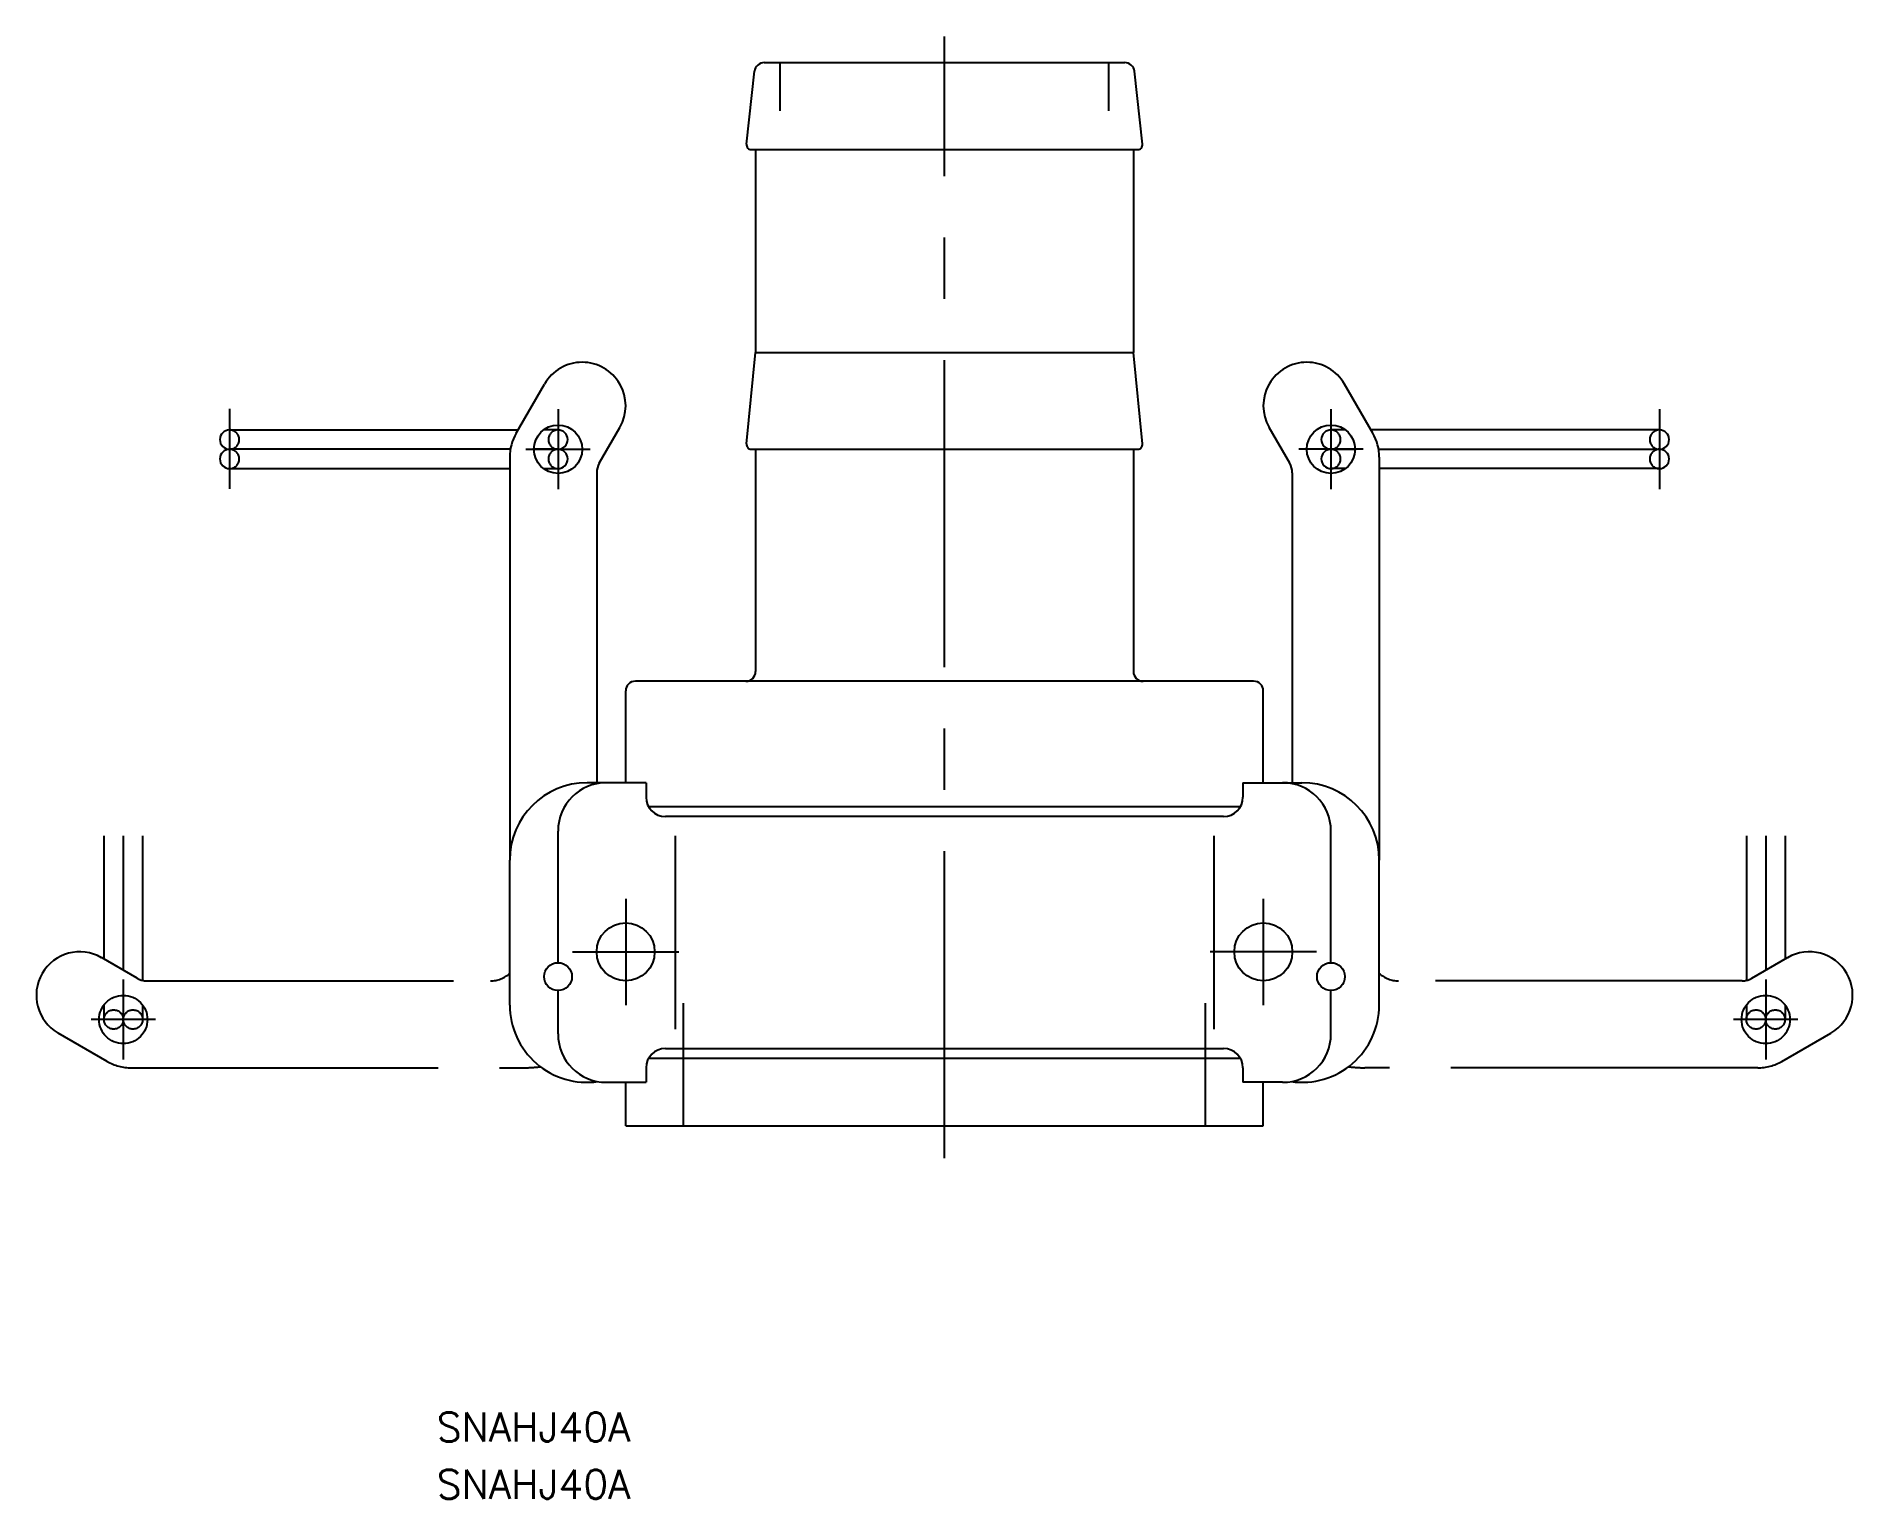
# Model space of a CAD drawing. Extents: x -94 to 94, y -39 to 113.
import ezdxf

# ---------------------------------------------------------------- set-up
doc = ezdxf.new("R2010")
doc.units = 0
for name, pattern in [('CENTER', [50.8, 31.75, -6.35, 6.35, -6.35]), ('DASHED', [19.05, 12.7, -6.35]), ('PHANTOM', [63.5, 31.75, -6.35, 6.35, -6.35, 6.35, -6.35])]:
    doc.linetypes.add(name, pattern=pattern)
doc.layers.get('0').update_dxf_attribs({"linetype": 'CONTINUOUS'})
doc.layers.add('CENTER', color=1, linetype='CENTER')
doc.styles.get("Standard").update_dxf_attribs({"font": 'txt.shx', "height": 3, "bigfont": 'bigfont.shx'})

# ---------------------------------------------------------------- blocks, each defined once
blk = doc.blocks.new('*U9')
at = {"color": 7, "linetype": 'CONTINUOUS'}
blk.add_text('SNAHJ40A', height=3, dxfattribs=at).set_placement((-52.56, -32.67))
blk = doc.blocks.new('*U10')
at = {"color": 7, "linetype": 'CONTINUOUS'}
blk.add_text('SNAHJ40A', height=3, dxfattribs=at).set_placement((-52.56, -38.58))

msp = doc.modelspace()

# ---------------------------------------------------------------- linework, layer by layer
at = {"color": 7, "linetype": 'CONTINUOUS'}
for p, q in [((-20.5, 101.56), (-19.66, 109.11)), ((-18.66, 110), (18.66, 110)), ((20.5, 101.56), (19.66, 109.11)), ((-20, 101), (20, 101)), ((-19.55, 101), (-19.55, 80)), ((19.55, 101), (19.55, 80)), ((-20.5, 70.55), (-19.55, 80)), ((-19.55, 80), (19.55, 80)), ((20.5, 70.55), (19.55, 80)), ((-44.33, 71.67), (-41.4, 76.75)), ((44.33, 71.67), (41.4, 76.75)), ((-74, 72), (-44.14, 72)), ((-40, 72), (-41.5, 72)), ((-35.73, 68.56), (-33.6, 72.25)), ((35.73, 68.56), (33.6, 72.25)), ((41.5, 72), (40, 72)), ((74, 72), (44.14, 72)), ((-44.93, 70), (-74, 70)), ((-40, 70), (-42.5, 70)), ((-20, 70), (20, 70)), ((-19.55, 70), (-19.55, 47)), ((19.55, 70), (19.55, 47)), ((40, 70), (42.5, 70)), ((44.93, 70), (74, 70)), ((-74, 68), (-45, 68)), ((-45, 69.17), (-45, 27.5)), ((-41.5, 68), (-40, 68)), ((41.5, 68), (40, 68)), ((45, 69.17), (45, 27.5)), ((74, 68), (45, 68)), ((-36, 67.56), (-36, 35.5)), ((36, 67.56), (36, 35.5)), ((32, 46), (-32, 46)), ((-33, 35.5), (-33, 45)), ((33, 35.5), (33, 45)), ((-30.89, 35.5), (-37, 35.5)), ((-30.89, 35.5), (-30.89, 34)), ((30.89, 35.5), (30.89, 34)), ((30.89, 35.5), (37, 35.5)), ((30.62, 33), (-30.62, 33)), ((28.89, 32), (-28.89, 32)), ((-40, 16.88), (-40, 30.5)), ((40, 16.88), (40, 30.5)), ((-27.89, 30), (-27.89, 10)), ((27.89, 30), (27.89, 10)), ((-45, 12.5), (-45, 27.5)), ((45, 12.5), (45, 27.5)), ((-40, 9.5), (-40, 14)), ((40, 9.5), (40, 14)), ((-28.89, 8), (28.89, 8)), ((-30.89, 6), (-30.89, 4.5)), ((-30.62, 7), (30.62, 7)), ((30.89, 6), (30.89, 4.5)), ((-35, 4.5), (-30.89, 4.5)), ((-33, 0), (-33, 4.5)), ((35, 4.5), (30.89, 4.5)), ((33, 0), (33, 4.5)), ((-33, 0), (33, 0))]:
    msp.add_line(p, q, dxfattribs=at)
at = {"color": 3, "linetype": 'DASHED'}
for p, q in [((-17, 105), (-17, 110)), ((17, 105), (17, 110)), ((-27, 0), (-27, 13.63)), ((27, 0), (27, 13.63))]:
    msp.add_line(p, q, dxfattribs=at)
at = {"color": 3, "linetype": 'PHANTOM'}
for p, q in [((-87, 30), (-87, 17.25)), ((-85, 30), (-85, 16.1)), ((-83, 30), (-83, 15.05)), ((83, 30), (83, 15.05)), ((85, 30), (85, 16.1)), ((87, 30), (87, 17.25)), ((-83.56, 15.27), (-87.25, 17.4)), ((83.56, 15.27), (87.25, 17.4)), ((-85, 15.14), (-85, 6.86)), ((85, 15.14), (85, 6.86)), ((-85, 13.5), (-85, 11)), ((-82.56, 15), (-47, 15)), ((82.56, 15), (47, 15)), ((85, 13.5), (85, 11)), ((-87, 12.5), (-87, 11)), ((-83, 12.5), (-83, 11)), ((83, 12.5), (83, 11)), ((87, 12.5), (87, 11)), ((-86.67, 6.67), (-91.75, 9.6)), ((-81.66, 11), (-88.33, 11)), ((88.33, 11), (81.66, 11)), ((86.67, 6.67), (91.75, 9.6)), ((-84.17, 6), (-43.5, 6)), ((84.17, 6), (43.5, 6))]:
    msp.add_line(p, q, dxfattribs=at)
at = {"color": 7, "linetype": 'CONTINUOUS'}
for centre, radius in [((-40, 70), 2.5), ((40, 70), 2.5), ((-33, 18), 3), ((33, 18), 3), ((-40, 15.44), 1.44), ((40, 15.44), 1.44)]:
    msp.add_circle(centre, radius, dxfattribs=at)
at = {"color": 3, "linetype": 'PHANTOM'}
for centre, radius in [((-85, 11), 2.5), ((85, 11), 2.5), ((-86, 11), 1), ((-84, 11), 1), ((84, 11), 1), ((86, 11), 1)]:
    msp.add_circle(centre, radius, dxfattribs=at)
at = {"color": 7, "linetype": 'CONTINUOUS'}
for centre, radius, start, end in [((-18.66, 109), 1, 90, 173.6598), ((18.66, 109), 1, 6.3402, 90), ((-20, 101.5), 0.5, 173.6598, 270), ((20, 101.5), 0.5, 270, 6.3402), ((-37.5, 74.5), 4.5, 330, 150), ((37.5, 74.5), 4.5, 30, 210), ((-74, 71), 1, 90, 270), ((-40, 69.17), 5, 150, 180), ((-40, 71), 1, 270, 90), ((40, 71), 1, 90, 270), ((40, 69.17), 5, 0, 30), ((74, 71), 1, 270, 90), ((-74, 69), 1, 90, 270), ((-40, 69), 1, 270, 90), ((-20, 70.5), 0.5, 174.2894, 270), ((20, 70.5), 0.5, 270, 5.7106), ((40, 69), 1, 90, 270), ((74, 69), 1, 270, 90), ((-34, 67.56), 2, 150, 180), ((34, 67.56), 2, 0, 30), ((-20.55, 47), 1, 270, 0), ((20.55, 47), 1, 180, 270), ((-32, 45), 1, 90, 180), ((32, 45), 1, 0, 90), ((-37, 27.5), 8, 90, 180), ((-35, 30.5), 5, 90, 180), ((-28.89, 34), 2, 180, 270), ((28.89, 34), 2, 270, 360), ((35, 30.5), 5, 0, 90), ((37, 27.5), 8, 0, 90), ((-37, 12.5), 8, 180, 278.0312), ((37, 12.5), 8, 261.9688, 0), ((-35, 9.5), 5, 180, 270), ((35, 9.5), 5, 270, 0), ((-28.89, 6), 2, 90, 180), ((28.89, 6), 2, 0, 90)]:
    msp.add_arc(centre, radius, start, end, dxfattribs=at)
at = {"color": 3, "linetype": 'DASHED'}
for centre, start, end in [((-74, 71), 270, 90), ((-40, 71), 90, 270), ((40, 71), 270, 90), ((74, 71), 90, 270), ((-74, 69), 270, 90), ((-40, 69), 90, 270), ((40, 69), 270, 90), ((74, 69), 90, 270)]:
    msp.add_arc(centre, 1, start, end, dxfattribs=at)
at = {"color": 3, "linetype": 'PHANTOM'}
for centre, radius, start, end in [((-89.5, 13.5), 4.5, 60, 240), ((89.5, 13.5), 4.5, 300, 120), ((-82.56, 17), 2, 240, 270), ((-47, 18), 3, 270, 311.8103), ((47, 18), 3, 228.1897, 270), ((82.56, 17), 2, 270, 300), ((-84.17, 11), 5, 240, 270), ((-43.73, 21.46), 15.46, 270.8569, 277.0934), ((43.73, 21.46), 15.46, 262.9066, 269.1431), ((84.17, 11), 5, 270, 300)]:
    msp.add_arc(centre, radius, start, end, dxfattribs=at)
at = {"layer": 'CENTER', "color": 1, "linetype": 'CENTER'}
for p, q in [((0, -3.34), (0, 112.72)), ((-74, 74.19), (-74, 65.91)), ((-40, 74.14), (-40, 65.86)), ((40, 74.14), (40, 65.86)), ((74, 74.14), (74, 65.86)), ((-43.34, 70), (-36.66, 70)), ((43.34, 70), (36.66, 70)), ((-33, 23.5), (-33, 12.5)), ((33, 23.5), (33, 12.5)), ((-38.5, 18), (-27.5, 18)), ((38.5, 18), (27.5, 18))]:
    msp.add_line(p, q, dxfattribs=at)

# ---------------------------------------------------------------- block references
at = {"color": 7, "linetype": 'CONTINUOUS'}
for name in ['*U9', '*U10']:
    msp.add_blockref(name, (0, 0), dxfattribs=at)

doc.saveas('drawing.dxf')
